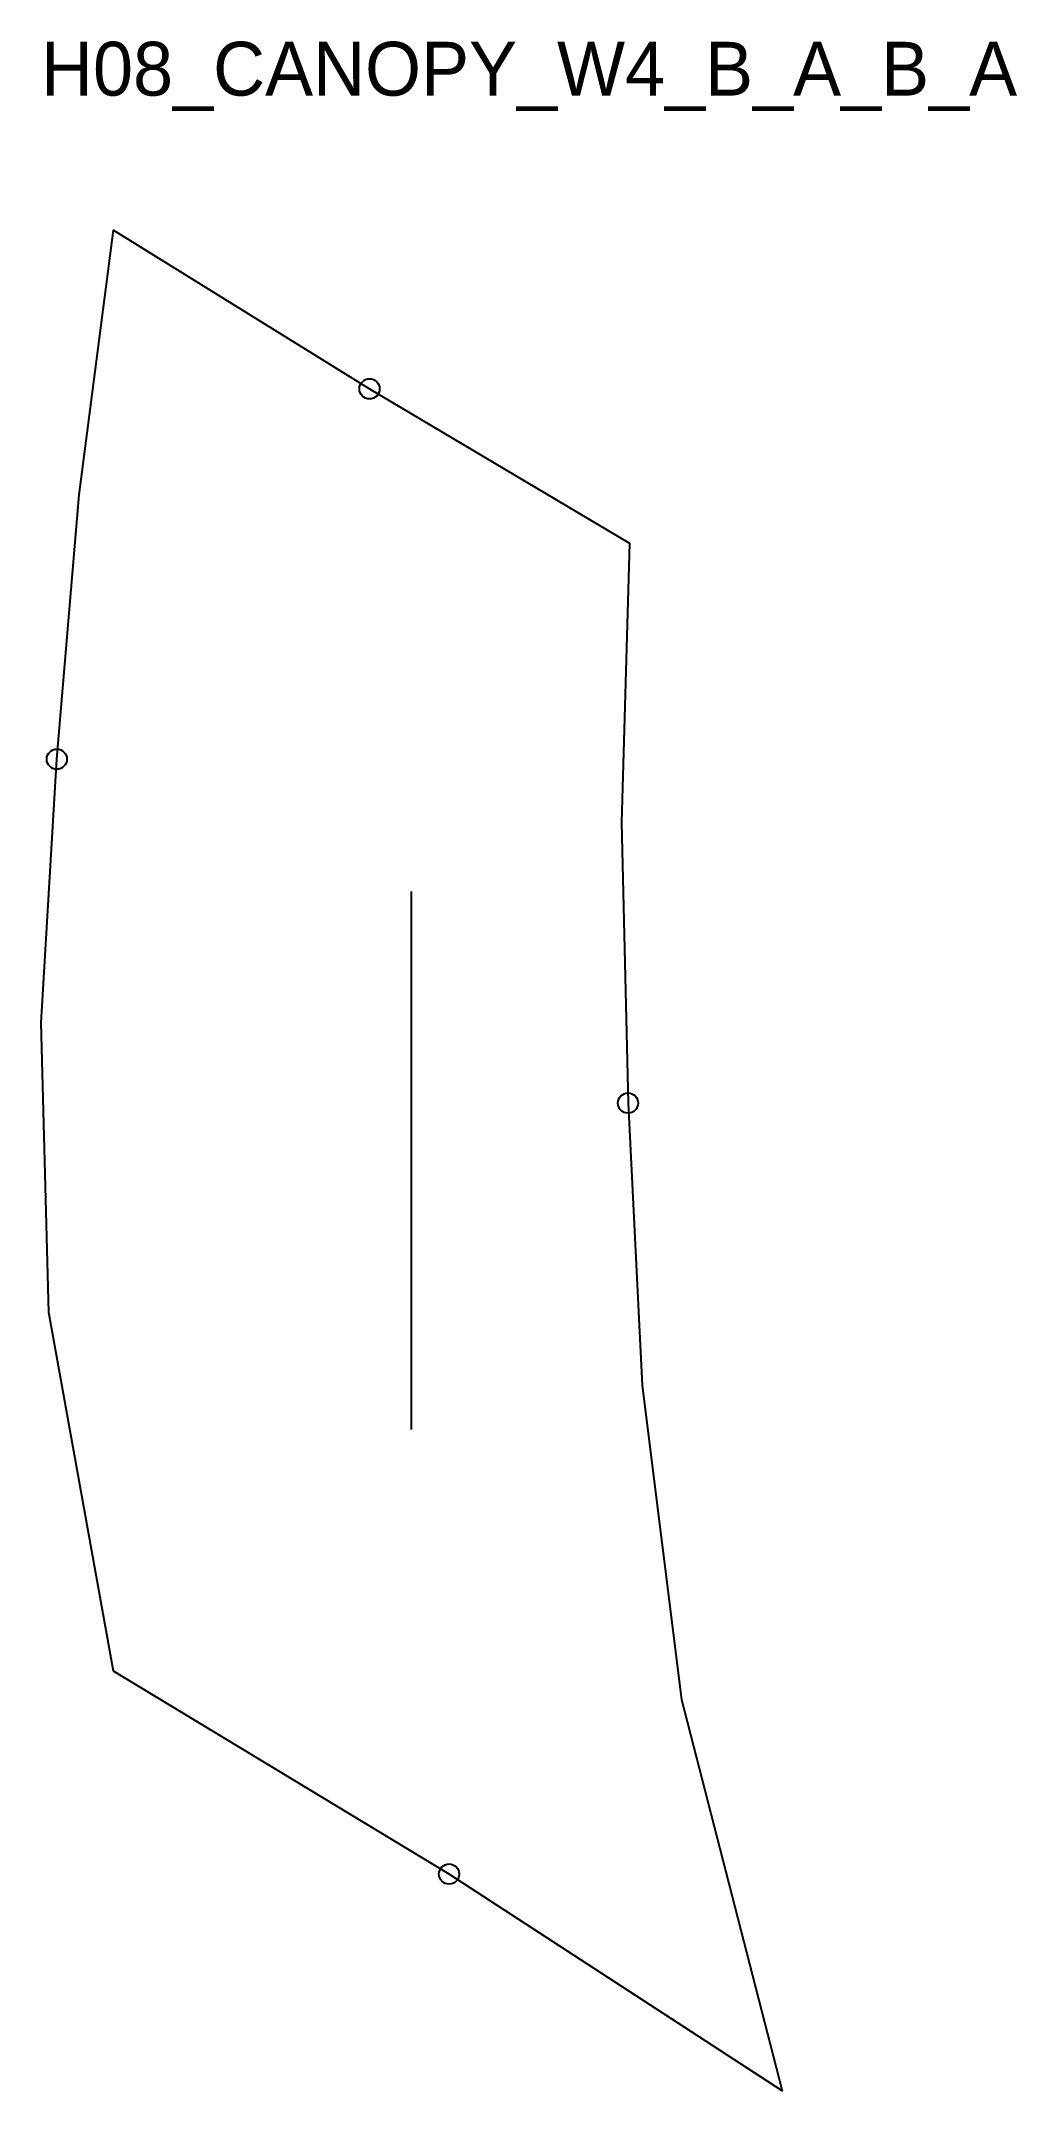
# Model space of a CAD drawing. Header units: millimetres. Extents: x -11 to 134, y -62 to 242.
import ezdxf

# ---------------------------------------------------------------- set-up
doc = ezdxf.new("R2010")
doc.units = ezdxf.units.MM
for name, color, linetype in [('CUT', 1, 'Continuous'), ('GRAIN', 3, 'Continuous'), ('ID', 7, 'Continuous'), ('NOTCH', 2, 'Continuous'), ('SEAM', 5, 'Continuous')]:
    doc.layers.add(name, color=color, linetype=linetype)

msp = doc.modelspace()

# ---------------------------------------------------------------- linework, layer by layer
at = {"layer": 'CUT'}
msp.add_lwpolyline([(0, 0), (-9.6, 53.32), (-10.75, 96.38), (-8.4, 135.6), (-5.08, 174.89), (0, 214.25), (38.08, 190.65), (76.7, 167.73), (75.51, 126.19), (76.5, 84.47), (78.59, 42.49), (84.45, -4.19), (99.41, -62.41), (49.9, -30.16), (0, 0)], close=True, dxfattribs=at)
at = {"layer": 'GRAIN'}
msp.add_line((44.33, 35.92), (44.33, 115.92), dxfattribs=at)
at = {"layer": 'NOTCH'}
for centre in [(38.08, 190.65), (-8.4, 135.6), (76.5, 84.47), (49.9, -30.16)]:
    msp.add_circle(centre, 1.5, dxfattribs=at)
at = {"layer": 'SEAM'}
msp.add_lwpolyline([(0, 0), (-9.6, 53.32), (-10.75, 96.38), (-8.4, 135.6), (-5.08, 174.89), (0, 214.25), (38.08, 190.65), (76.7, 167.73), (75.51, 126.19), (76.5, 84.47), (78.59, 42.49), (84.45, -4.19), (99.41, -62.41), (49.9, -30.16)], close=True, dxfattribs=at)

# ---------------------------------------------------------------- texts
at = {"layer": 'ID'}
msp.add_text('H08_CANOPY_W4_B_A_B_A', height=8, dxfattribs=at).set_placement((-10.75, 234.25))

doc.saveas('drawing.dxf')
